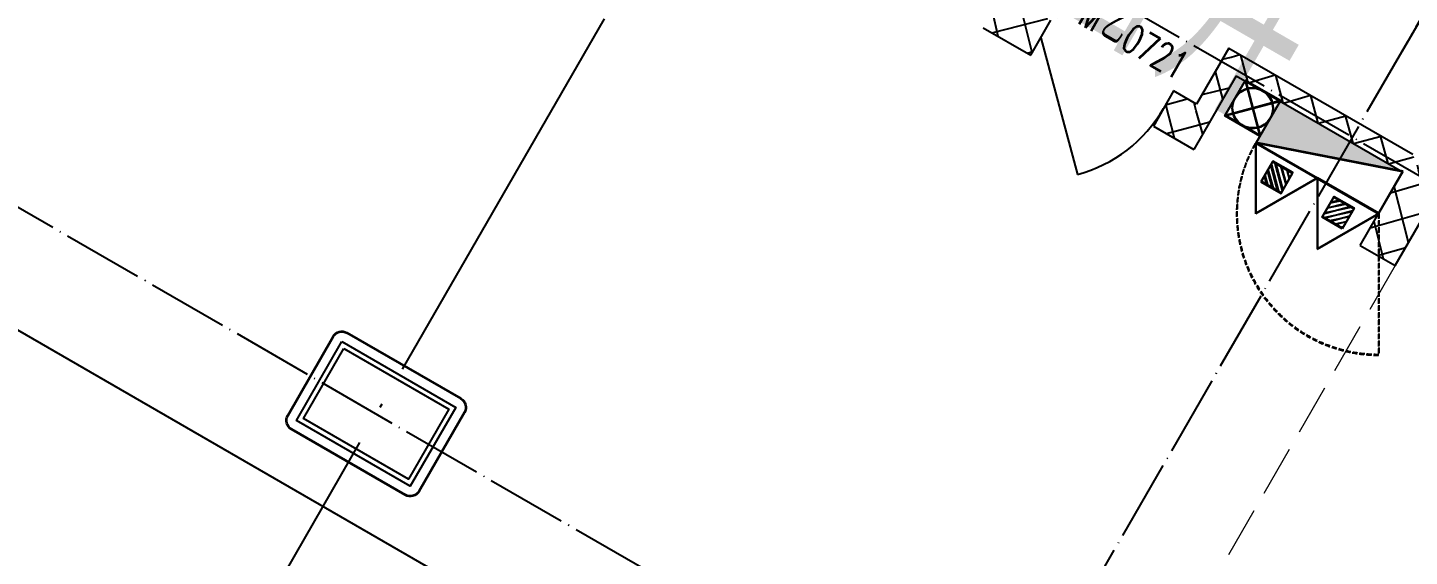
# Model space of a CAD drawing. Header units: millimetres. Extents: x 216654360 to 218309126, y 218099985 to 219647706.
# Drawn here: x 217919987 to 217926823, y 218918022 to 218920636 of the extents above; entities that cross this region are included whole.
import ezdxf
from ezdxf.xclip import XClip

# ---------------------------------------------------------------- set-up
doc = ezdxf.new("R2010")
doc.units = ezdxf.units.MM
doc.header["$LTSCALE"] = 1000
doc.header["$XCLIPFRAME"] = 0
for name, pattern in [('02-博雅楼平面图（V8）$0$DASH', [0.35, 0.25, -0.1]), ('DASH', [0.35, 0.25, -0.1]), ('DOTE', [2.4200000000000004, 2, -0.2, 0.02, -0.2])]:
    doc.linetypes.add(name, pattern=pattern)
doc.layers.add('02-博雅楼平面图（V8）$0$A-FLOR-OVHD', color=173, linetype='02-博雅楼平面图（V8）$0$DASH', lineweight=9)
doc.layers.add('内装控制线', color=6, linetype='Continuous', lineweight=35)
for name, color, linetype in [('A-ANNO-DIMS', 3, 'Continuous'), ('A-ANNO-DOTE', 1, 'DOTE'), ('A-ANNO-TXT', 7, 'Continuous'), ('A-COLU-CONC', 2, 'Continuous'), ('A-DOOR-FM', 181, 'Continuous'), ('A-FM-IDEN', 181, 'Continuous'), ('A-WALL-FIL', 2, 'Continuous'), ('A-WALL-PATT', 252, 'Continuous'), ('P-PROT-FIRH', 1, 'Continuous'), ('P-PROT-VPIP', 1, 'Continuous'), ('P-提建筑', 1, 'Continuous'), ('P-灭火器', 1, 'Continuous'), ('PUB_HATCH', 8, 'Continuous'), ('现状植物', 3, 'Continuous')]:
    doc.layers.add(name, color=color, linetype=linetype)
doc.layers.add('水辅助层', color=20, linetype='Continuous', plot=False)
doc.styles.add('_TCH_DIM_T3', font='SIMPLEX.shx', dxfattribs={"width": 0.5647058823529413, "bigfont": 'GBCBIG.shx'})
doc.styles.add('A_DIM', font='SIMPLEX', dxfattribs={"width": 0.7, "bigfont": 'HZ'})
doc.dimstyles.new('_TCH_ARCH&&100', dxfattribs={"dimtxt": 297.5, "dimasz": 100, "dimexe": 250, "dimexo": 300, "dimgap": 126.25, "dimtad": 1, "dimdec": 0, "dimzin": 0, "dimdsep": 46, "dimtxsty": '_TCH_DIM_T3', "dimblk": 'ARCHTICK', "dimcen": 0.09, "dimclrt": 7, "dimazin": 2, "dimtfac": 1, "dimtdec": 0, "dimtix": 1, "dimtmove": 2, "dimatfit": 3, "dimfxl": 100, "dimtolj": 1, "dimtzin": 0, "dimarcsym": 0})
pattern_1 = [(45, (100, 0), (-100.0001016555733, 100.0001016555733), []), (135, (100, 0), (-100.0001016555733, -100.0001016555733), [])]

# ---------------------------------------------------------------- blocks, each defined once
blk = doc.blocks.new('123sfg')
blk.add_xline((-449.2324661785151, -1189.993308790592), (1, 0))
blk = doc.blocks.new('123artt')
at = {"layer": 'A-COLU-CONC', "color": 7}
for points in [[(6540927.176911903, -193915.8248868797), (6541577.176911903, -193915.8248868797), (6541577.176911903, -194365.8248868797), (6540927.176911903, -194365.8248868797)], [(6540952.176911903, -193940.8248868797), (6541552.176911903, -193940.8248868797), (6541552.176911903, -194340.8248868797), (6540952.176911903, -194340.8248868797)]]:
    blk.add_lwpolyline(points, close=True, dxfattribs=at)
blk = doc.blocks.new('A$C626D7193')
at = {"layer": 'A-ANNO-DOTE', "ltscale": 0.2}
for p, q in [((38230.63853260688, -96054.77360592829), (38230.63853260688, -50067.05397132254)), ((18448.50633661635, -61836.43906046433), (39411.19610879663, -61836.43906046433)), ((18448.50633661635, -65436.43906046433), (39411.19610879663, -65436.43906046433))]:
    blk.add_line(p, q, dxfattribs=at)
at = {"layer": 'A-ANNO-DOTE', "flags": 128}
blk.add_lwpolyline([(34730.63853260688, -58340.06747416733), (34730.63853260688, -96054.77360592829)], dxfattribs=at)
at = {"layer": 'A-COLU-CONC', "color": 7}
blk.add_blockref('123artt', (-6506521.538576603, 128704.3858264154), dxfattribs=at)
blk = doc.blocks.new('P-消火栓箱开门示意')
at = {"layer": 'P-PROT-FIRH', "color": 8, "linetype": 'DASH', "ltscale": 0.1}
blk.add_line((2696644.86184354, -6288498.702755758), (2696994.861858813, -6287892.484981926), dxfattribs=at)
blk.add_arc((2696644.861843541, -6288498.702755758), 700, 59.9999985718766, 179.9999986126178, dxfattribs=at)
blk = doc.blocks.new('$TwtSys$00000434')
for p, q in [((-0.5, 0.5), (-0.5, -0.5)), ((-0.5, -0.5), (0.5, 0.5)), ((0.5, 0.5), (-0.5, 0.5)), ((0.5, -0.5), (0.5, 0.5))]:
    blk.add_line(p, q)
blk.add_solid([(0.5, -0.5), (0.5, 0.5), (-0.5, -0.5)])
blk = doc.blocks.new('T1-P-QP-L3-F$0$$ATTACHMENT$00000214')
h = blk.add_hatch()
h.set_pattern_fill('ANSI31', color=256, scale=200, style=0)
h.set_pattern_definition([(45, (-38543.80223862439, -6842.63859106258), (-17.67766952966369, 17.67766952966369), [])])
h.paths.add_polyline_path([(-64.92232553117356, 1.936813719180464), (64.922325531159, 1.936813719180464), (64.922325531159, -127.9078373431521), (-64.92232553117356, -127.9078373431521)])
for points in [[(0, 171.8081853693711), (-198.3870041439732, -171.8081853693711), (198.3870041439732, -171.8081853693711)], [(-64.92232553117356, 1.936813719180464), (64.922325531159, 1.936813719180464), (64.922325531159, -127.9078373431521), (-64.92232553117356, -127.9078373431521)]]:
    blk.add_lwpolyline(points, close=True)
blk = doc.blocks.new('p0422')
at = {"layer": 'P-PROT-VPIP'}
blk.add_circle((6081847.254206546, 5331.458309895042), 100, dxfattribs=at)
at = {"layer": '水辅助层'}
blk.add_lwpolyline([(6081747.254206546, 5431.458309895042), (6081947.254206546, 5431.458309895042), (6081947.254206546, 5231.458309895042), (6081747.254206546, 5231.458309895042), (6081747.254206546, 5431.458309895042), (6081947.254206546, 5231.458309895042), (6081747.254206546, 5231.458309895042), (6081947.254206546, 5431.458309895042)], dxfattribs=at)
at = {"layer": 'P-PROT-FIRH', "xscale": 700, "yscale": 240, "zscale": 700, "rotation": 180}
blk.add_blockref('$TwtSys$00000434', (6082297.254206546, 5311.458309895042), dxfattribs=at)
at = {"layer": 'P-提建筑', "xscale": -1, "rotation": 180}
blk.add_blockref('P-消火栓箱开门示意', (3386002.392363005, -6283307.244445859), dxfattribs=at)
at = {"layer": 'P-灭火器', "yscale": 0.8816120906801007, "zscale": 0.8816120906801007, "rotation": 180}
for p, xscale in [((6082122.353825058, 5039.990136394891), -0.8816120906801007), ((6082472.154588033, 5039.990136394891), 0.8816120906801007)]:
    blk.add_blockref('T1-P-QP-L3-F$0$$ATTACHMENT$00000214', p, dxfattribs=dict(at, xscale=xscale))
blk = doc.blocks.new('13artr')
at = {"layer": '内装控制线'}
blk.add_lwpolyline([(6070522.331997626, 2126.713092337275), (6071172.331997626, 2126.713092337275, -0.414213562373095), (6071222.331997626, 2076.713092337275), (6071222.331997626, 1626.713092337275, -0.414213562373095), (6071172.331997626, 1576.713092337275), (6070522.331997626, 1576.713092337275, -0.414213562373095), (6070472.331997626, 1626.713092337275), (6070472.331997626, 2076.713092337275, -0.414213562373095)], format="xyb", close=True, dxfattribs=at)
blk = doc.blocks.new('$DorLib2D$00000114')
at = {"color": 0}
blk.add_line((0.4999999999999964, 3.552713678800501e-15), (-0.2071067811864751, 0.7071067811864857), dxfattribs=at)
blk.add_arc((0.5000000000013856, -1.154631945610163e-12), 1.000000000001696, 135, 180, dxfattribs=at)
blk = doc.blocks.new('B-F1-wc')
at = {"layer": 'A-WALL-PATT'}
h = blk.add_hatch(dxfattribs=at)
h.set_pattern_fill('多孔材料', color=256, scale=50, style=0)
h.set_pattern_definition(pattern_1)
h.paths.add_polyline_path([(6031597.424118481, 5526.877588737141), (6031697.424118, 5426.877588715693), (6032647.387744873, 5426.877588510303), (6032714.047579703, 5476.882143061946), (6032647.374081196, 5526.877588510134)])
h = blk.add_hatch(dxfattribs=at)
h.set_pattern_fill('多孔材料', color=256, scale=50, style=0)
h.set_pattern_definition(pattern_1)
h.paths.add_polyline_path([(6031697.424118, 5426.877588715693), (6031597.424118481, 5526.877588737141), (6031597.424116957, 5206.705321506732), (6031697.424116001, 5006.709465581462)])
at = {"layer": 'PUB_HATCH'}
h = blk.add_hatch(dxfattribs=at)
h.set_pattern_fill('多孔材料', color=256, scale=50, style=0)
h.set_pattern_definition(pattern_1)
h.paths.add_polyline_path([(6032847.445156226, 5006.716261634785), (6032847.380913038, 5476.891252165401), (6032714.047579702, 5476.882143061899), (6032647.387744873, 5426.877588510303), (6032647.445158092, 5006.688934282705)])
h = blk.add_hatch(dxfattribs=at)
h.set_pattern_fill('多孔材料', color=256, scale=50, style=0)
h.set_pattern_definition(pattern_1)
h.paths.add_polyline_path([(6030493.575528728, 5006.659575111978), (6030765.96375736, 5006.670863556722), (6030765.955468863, 5206.670863383119), (6030593.566228868, 5206.663719147445), (6030493.319848884, 5106.687238768391)])
h = blk.add_hatch(dxfattribs=at)
h.set_pattern_fill('多孔材料', color=256, scale=50, style=0)
h.set_pattern_definition(pattern_1)
h.paths.add_polyline_path([(6031597.424116957, 5206.705321506732), (6031465.955468262, 5206.699873118283), (6031465.96375676, 5006.699873291815), (6031697.424116001, 5006.709465581462)])
at = {"layer": 'A-WALL-FIL'}
for p, q in [((6031597.424118481, 5526.877588737141), (6032647.374081196, 5526.877588510134)), ((6031597.424118481, 5526.877588737141), (6031597.424116957, 5206.705321506732)), ((6032847.445156226, 5006.716261634785), (6032847.380913038, 5476.891252165401)), ((6031697.424118, 5426.877588715693), (6032647.387744873, 5426.877588510303)), ((6031697.424118, 5426.877588715693), (6031697.424116001, 5006.709465581462)), ((6032647.445158092, 5006.688934282705), (6032647.387744873, 5426.877588510303)), ((6030765.96375736, 5006.670863556722), (6030765.955468863, 5206.670863383119)), ((6031597.424116957, 5206.705321506732), (6031465.955468262, 5206.699873118283)), ((6031465.955468262, 5206.699873118283), (6031465.96375676, 5006.699873291815)), ((6030493.575528728, 5006.659575111978), (6030765.96375736, 5006.670863556722)), ((6031465.96375676, 5006.699873291815), (6031697.424116001, 5006.709465581462)), ((6032647.445158092, 5006.688934282705), (6032847.445156226, 5006.716261634785))]:
    blk.add_line(p, q, dxfattribs=at)
at = {"layer": 'P-PROT-VPIP'}
blk.add_circle((6031847.387744874, 5326.877588510304), 100, dxfattribs=at)
at = {"layer": '水辅助层'}
blk.add_lwpolyline([(6031747.387744874, 5426.877588510304), (6031947.387744874, 5426.877588510304), (6031947.387744874, 5226.877588510304), (6031747.387744874, 5226.877588510304), (6031747.387744874, 5426.877588510304), (6031947.387744874, 5226.877588510304), (6031747.387744874, 5226.877588510304), (6031947.387744874, 5426.877588510304)], dxfattribs=at)
at = {"layer": 'A-DOOR-FM', "xscale": 700, "yscale": 700, "zscale": 200, "rotation": 180.0023744791288}
blk.add_blockref('$DorLib2D$00000114', (6031115.959612812, 5106.685368337088), dxfattribs=at)
at = {"layer": 'P-PROT-FIRH', "xscale": 700, "yscale": 240, "zscale": 700, "rotation": 180}
blk.add_blockref('$TwtSys$00000434', (6032297.387744874, 5306.877588510304), dxfattribs=at)
at = {"layer": 'P-提建筑', "xscale": -1, "rotation": 180}
blk.add_blockref('P-消火栓箱开门示意', (3336002.525901331, -6283311.825167243), dxfattribs=at)
at = {"layer": 'P-灭火器', "yscale": 0.8816120906801007, "zscale": 0.8816120906801007, "rotation": 180}
for p, xscale in [((6032122.487363386, 5035.409415010852), -0.8816120906801007), ((6032472.288126361, 5035.409415010852), 0.8816120906801007)]:
    blk.add_blockref('T1-P-QP-L3-F$0$$ATTACHMENT$00000214', p, dxfattribs=dict(at, xscale=xscale))
at = {"layer": 'A-FM-IDEN', "style": 'A_DIM'}
for s, height, width, p in [('乙', 175, 0.7, (6031001.036627981, 5259.139290808288)), ('FM', 140, 0.6999999999999998, (6030805.036628149, 5259.131168082442)), ('0721', 140, 0.6999999999999998, (6031123.536627876, 5259.144367511942))]:
    blk.add_text(s, height=height, rotation=0.002374479128805575, dxfattribs=dict(at, width=width)).set_placement(p)
blk = doc.blocks.new('_ArchTick')
at = {"color": 0, "linetype": 'ByBlock', "const_width": 0.4}
blk.add_lwpolyline([(-0.5, -0.5), (0.5, 0.5)], dxfattribs=at)
blk = doc.blocks.new('*D376')
at = {"layer": 'A-ANNO-DIMS', "color": 0, "lineweight": -2, "transparency": 16777216}
for p, q in [((6080492.539752002, 6533.709771666891), (6080492.539752002, 5941.972664115896)), ((6082347.332194934, 6533.709771666891), (6082347.332194934, 5941.972664115896)), ((6080492.539752002, 6191.972664115896), (6082347.332194934, 6191.972664115896))]:
    blk.add_line(p, q, dxfattribs=at)
at = {"layer": 'Defpoints', "color": 0, "transparency": 16777216}
for p in [(6080492.539752002, 6833.709771666891), (6082347.332194934, 6833.709771666891), (6082347.332194934, 6191.972664115896)]:
    blk.add_point(p, dxfattribs=at)
at = {"layer": 'A-ANNO-DIMS', "color": 0, "lineweight": -2, "transparency": 16777216, "xscale": 100, "yscale": 100, "zscale": 100, "rotation": 180}
blk.add_blockref('_ArchTick', (6080492.539752002, 6191.972664115896), dxfattribs=at)
at = {"layer": 'A-ANNO-DIMS', "color": 0, "lineweight": -2, "transparency": 16777216, "xscale": 100, "yscale": 100, "zscale": 100}
blk.add_blockref('_ArchTick', (6082347.332194934, 6191.972664115896), dxfattribs=at)
at = {"layer": 'A-ANNO-DIMS', "color": 7, "transparency": 16777216, "insert": (6081419.935973467, 6466.972664115896), "char_height": 297.5, "attachment_point": 5, "style": '_TCH_DIM_T3'}
blk.add_mtext('\\A1;1855', dxfattribs=at)
blk = doc.blocks.new('*D377')
at = {"layer": 'A-ANNO-DIMS', "color": 0, "lineweight": -2, "transparency": 16777216}
for p, q in [((6082347.332194934, 6533.709771666891), (6082347.332194934, 5941.972664115896)), ((6082747.283163561, 6533.709771666891), (6082747.283163561, 5941.972664115896)), ((6082347.332194934, 6191.972664115896), (6082247.332194934, 6191.972664115896)), ((6082347.332194934, 6191.972664115896), (6082747.283163561, 6191.972664115896)), ((6082747.283163561, 6191.972664115896), (6082847.283163561, 6191.972664115896))]:
    blk.add_line(p, q, dxfattribs=at)
at = {"layer": 'Defpoints', "color": 0, "transparency": 16777216}
for p in [(6082347.332194934, 6833.709771666891), (6082747.283163561, 6833.709771666891), (6082747.283163561, 6191.972664115896)]:
    blk.add_point(p, dxfattribs=at)
at = {"layer": 'A-ANNO-DIMS', "color": 0, "lineweight": -2, "transparency": 16777216, "xscale": 100, "yscale": 100, "zscale": 100}
blk.add_blockref('_ArchTick', (6082347.332194934, 6191.972664115896), dxfattribs=at)
at = {"layer": 'A-ANNO-DIMS', "color": 0, "lineweight": -2, "transparency": 16777216, "xscale": 100, "yscale": 100, "zscale": 100, "rotation": 180}
blk.add_blockref('_ArchTick', (6082747.283163561, 6191.972664115896), dxfattribs=at)
at = {"layer": 'A-ANNO-DIMS', "color": 7, "transparency": 16777216, "insert": (6082547.307679247, 6466.972664115896), "char_height": 297.5, "attachment_point": 5, "style": '_TCH_DIM_T3'}
blk.add_mtext('\\A1;400', dxfattribs=at)
blk = doc.blocks.new('A$C04836B57')
at = {"layer": '02-博雅楼平面图（V8）$0$A-FLOR-OVHD'}
blk.add_line((-83031.77507018484, -54475.94283178344), (-83031.77438190486, -83100.75421464503), dxfattribs=at)
blk.add_blockref('p0422', (-6165879.138555308, -59483.0675593635))
at = {"layer": 'A-ANNO-DOTE'}
ref = blk.add_blockref('123sfg', (408074.6474547908, 1131835.749373674), dxfattribs=dict(at, xscale=1000, yscale=1000, zscale=1000))
XClip(ref).set_block_clipping_path([(-527.116253690554, -1244.4995262616217), (-408.074574071597, -1131.8357493736744)])
at = {"layer": 'A-ANNO-TXT'}
blk.add_blockref('A$C626D7193', (-121762.4129141103, 7805.49620364391), dxfattribs=at)
at = {"layer": '内装控制线'}
for name, p in [('B-F1-wc', (-6115879.106773744, -59482.65594885108)), ('13artr', (-6157879.106576437, -59482.65594915766))]:
    blk.add_blockref(name, p, dxfattribs=at)
at = {"layer": 'A-ANNO-TXT', "linetype": 'Continuous', "style": 'A_DIM', "width": 0.7}
blk.add_text('管井', height=1000, dxfattribs=at).set_placement((-85282.30744350329, -54251.1867413843))
at = {"layer": 'A-ANNO-DIMS'}
for p1, p2, picture, middle in [((-85386.56682443526, -52648.94617749077), (-83531.77438150346, -52648.94617749077), '*D376', (-84459.17060296983, -53015.68328504177)), ((-83531.77438150346, -52648.94617749077), (-83131.82341287658, -52648.94617749077), '*D377', (-83331.79889719002, -53015.68328504177))]:
    dim = blk.add_aligned_dim(p1=p1, p2=p2, distance=-641.7371075510018, dimstyle='_TCH_ARCH&&100', dxfattribs=at)
    dim.commit()
    dim.dimension.update_dxf_attribs({"geometry": picture, "text_midpoint": middle, "insert": (-6165879.106576437, -59482.65594915766)})

msp = doc.modelspace()

# ---------------------------------------------------------------- block references
at = {"layer": '现状植物', "rotation": 330.0099772030858}
msp.add_blockref('A$C04836B57', (218025897.187641, 218925138.5110827), dxfattribs=at)

doc.saveas('drawing.dxf')
